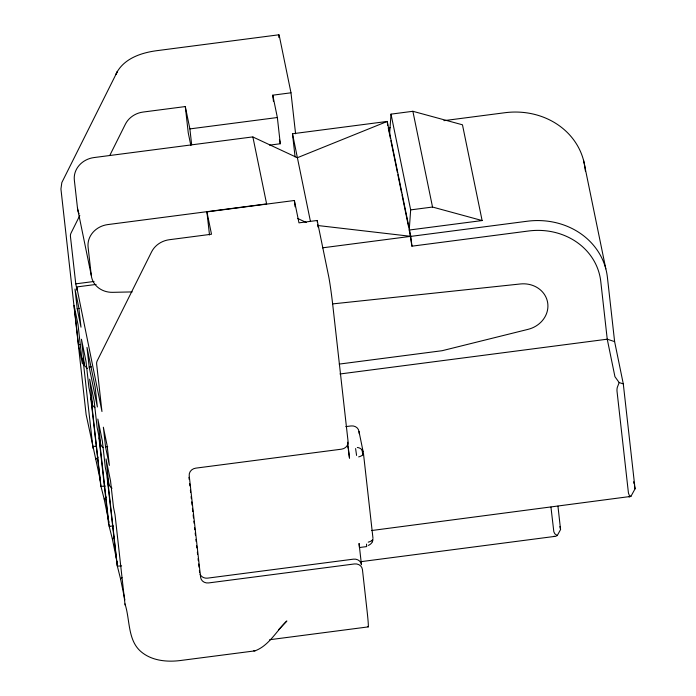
<?xml version="1.0" encoding="UTF-8"?>
<svg xmlns="http://www.w3.org/2000/svg" width="696" height="696" viewBox="0 0 696 696"><rect width="100%" height="100%" fill="white"/><g stroke="black" fill="none" stroke-linecap="round" stroke-linejoin="round"><path stroke-width="1.04" d="M359.371 547.543L366.661 546.586L366.522 544.098M278.844 34.8L156.356 50.738C141.714 52.739 125.463 58.046 117.424 71.418L61.831 182.561L60.935 188.999L86.13 414.651L100.537 481.354M389.577 134.285L391.013 114.135L412.876 111.29L462.466 124.801L482.119 220.554L409.222 230.037L411.928 246.175L528.551 230.994A66.198 59.351 -11.6 0 1 600.77 281.48L607.243 339.196L614.942 376.701L619.162 382.548L623.294 383.905L635.065 488.836L630.898 496.405L371.542 530.543M409.222 230.037L410.666 209.887L391.013 114.135M368.297 545.403A7.351 6.595 -11.6 0 0 372.377 541.775L372.934 540.096M619.162 382.548L617.274 387.489A8.004 4.872 -74.2 0 0 617.03 391.326L628.436 492.977L629.262 495.282L630.898 496.405M79.805 215.508L71.079 232.986A7.351 6.595 -11.6 0 0 70.444 236.449L75.768 283.846L77.073 290.232L76.708 286.952L96.091 284.429M109.864 155.286L125.376 124.201A22.063 19.784 -11.6 0 1 143.141 112.047L185.301 106.566L189.886 128.908L191.652 144.646M360.441 561.733L555.721 536.277L557.261 535.546L560.567 529.552L557.948 506.149M358.657 456.889A7.351 3.245 -6.4 0 0 362.773 454.827L363.347 453.966M368.219 542.149A7.351 3.245 -6.4 0 0 372.343 540.087L372.908 539.226M278.53 629.732L286.856 620.989C276.582 630.767 268.969 645.74 254.936 650.864L179.916 660.582C166.727 662.174 151.998 660.739 141.436 652.022C127.377 640.529 130.187 619.518 124.967 603.884L115.023 514.701L113.483 507.201L110.542 480.971L106.027 458.942L108.968 485.182L112.004 488.261M95.97 459.108L98.101 457.176M108.941 522.313L104.156 498.997L106.288 497.066M116.476 559.027L112.343 538.895L114.483 536.964M124.88 599.987L120.53 578.794L121.957 577.506M273.476 101.477L272.771 95.178L290.989 92.803L295.591 133.789M189.886 128.908L277.356 117.52L280.297 143.75L269.63 145.142M295.078 156.939L292.485 133.771L387.237 121.435L410.823 236.335L411.928 246.175M390.404 127.629L388.264 127.907L390.447 138.547M443.9 120.66L504.887 112.726A73.55 65.946 -11.6 0 1 585.136 168.823L585.38 170.964M209.505 234.97L206.912 211.889L294.382 200.5L298.967 222.842L317.193 220.475L328.66 276.329A22.063 0.792 82.6 0 1 332.827 305.579L348.096 441.664A7.351 6.595 -11.6 0 1 341.536 449.172L195.759 468.147A7.351 6.595 -11.6 0 0 189.208 475.655L200.605 577.315A7.351 6.595 -11.6 0 0 208.635 582.926L354.412 563.951A7.351 6.595 -11.6 0 1 362.442 569.554L367.036 610.549A29.423 1.061 82.6 0 1 367.94 626.426M410.666 209.887L432.529 207.043L482.119 220.554M322.526 247.828L410.823 236.335L317.559 225.495M410.536 236.422L527.159 221.241A73.55 65.946 -11.6 0 1 607.408 277.339L614.62 341.614L623.294 383.905M75.768 283.846L94.038 281.471M77.195 308.676L80.997 327.19L78.787 307.51L74.994 289.005L77.195 308.676L79.344 308.398M78.491 344.738L82.424 363.886L78.013 324.536L74.081 305.387L78.491 344.738L80.579 344.468M89.184 367.088L97.37 406.977L95.169 387.307L86.983 347.408L89.184 367.088L91.333 366.809M339.23 364.095L442.143 350.706L528.073 329.347A25.743 23.081 -11.6 0 0 547.63 302.525A25.743 23.081 -11.6 0 0 520.382 283.968L332.627 303.908M339.935 373.987L607.243 339.196L614.62 341.614M105.557 446.875L109.359 465.389L107.149 445.71L103.356 427.205L105.557 446.875L107.706 446.597M345.773 426.631L350.975 425.952A7.351 6.595 -11.6 0 1 359.005 431.564L363.425 453.105L372.986 538.365M269.656 639.728L368.271 626.887M629.758 496.944L628.601 496.631M87.444 368.575L84.399 365.496L82.867 357.988L92.785 446.467L95.996 446.267M94.865 407.699L92.594 405.385L91.054 397.886L100.972 486.365L105.253 486.095M103.06 447.598L100.781 445.283L99.241 437.784L109.159 526.254L113.439 525.993M108.968 485.182L107.428 477.682L117.354 566.153L121.626 565.892M132.179 291.911L112.717 292.337A22.063 19.784 -11.6 0 1 91.263 275.311L77.508 208.287L74.341 180.081A22.063 19.784 -11.6 0 1 94.004 157.566L250.717 137.164A22.072 19.793 -11.6 0 1 252.883 136.981L297.366 157.722L387.237 121.435L387.681 125.367M253.727 650.803L254.936 650.864M557.261 535.546L554.834 533.823L553.833 531.788L550.945 507.071M297.584 218.431L306.284 222.494M109.811 526.55L108.593 524.088L98.649 434.913L97.109 427.414L94.169 401.174L89.645 379.155L92.594 405.385M357.309 447.476A7.351 6.595 -11.6 0 1 362.077 449.955L362.981 451.443M104.156 498.997L100.972 486.365M112.343 538.895L109.159 526.254M120.53 578.794L117.354 566.153M100.755 485.764L90.463 395.015L88.923 387.515L85.982 361.276L81.458 339.256L84.399 365.496M117.137 565.552L106.836 474.803L105.296 467.303L102.356 441.073L97.84 419.053L100.781 445.283M124.967 603.884L125.324 605.45M583.553 160.341L605.825 268.856M633.612 481.762L634.03 483.79M634.447 485.808L635.065 488.836M559.941 526.498L560.567 529.552M412.876 111.29L432.529 207.043M390.882 140.67L397.433 172.591M397.868 174.713L401.583 192.801M402.018 194.932L408.569 226.844M290.989 92.803L279.531 36.949A22.063 0.792 82.6 0 0 278.861 37.497M310.468 221.554L292.485 133.771M347.687 446.388L348.113 448.442M272.771 95.178L277.356 117.52M279.427 139.496L280.297 143.75M252.883 136.981L266.638 204.006A22.072 19.793 -11.6 0 0 264.471 204.189L107.758 224.59A22.063 19.784 -11.6 0 0 88.096 247.106L91.263 275.311M206.912 211.889L211.506 234.23L169.337 239.72A22.063 19.784 -11.6 0 0 151.58 251.874L97.283 360.659A7.351 6.595 -11.6 0 0 96.648 364.112L101.964 411.519L76.708 286.952M190.861 145.56L188.242 132.797L185.301 106.566M116.911 561.15L117.346 563.264M355.595 448.546L356.578 455.436M348.305 449.494L349.505 458.194L347.704 442.212M362.077 449.955L362.773 454.827M92.785 446.467L93.081 448.511M359.005 431.564L359.249 433.721M317.193 220.475L317.437 222.633M317.68 224.791L317.915 226.94M294.382 200.5L295.095 206.799M188.947 477.291L189.181 479.431M189.66 483.711L189.904 485.852M190.382 490.132L190.626 492.272M191.104 496.553L191.339 498.693M191.704 501.903L192.061 505.113M192.427 508.324L192.783 511.534M193.14 514.744L193.505 517.955M193.862 521.165L194.106 523.305M194.584 527.585L194.828 529.726M195.184 532.936L195.428 535.076M195.907 539.356L196.141 541.497M196.62 545.777L196.864 547.917M197.342 552.198L197.586 554.338M198.064 558.618L198.308 560.758M198.665 563.969L199.021 567.179M199.387 570.389L199.621 572.53M359.397 547.16L359.066 543.454L361.459 564.769A7.351 6.595 -11.6 0 0 353.429 559.158L207.652 578.132A7.351 6.595 -11.6 0 1 200.065 574.191M372.343 540.087L372.377 541.775M554.651 536.425A8.004 2.706 -55 0 1 554.025 536.155M79.057 213.794A22.063 19.784 -11.6 0 1 77.508 208.287M116.014 74.324L117.424 71.418L116.014 74.324"/></g></svg>
